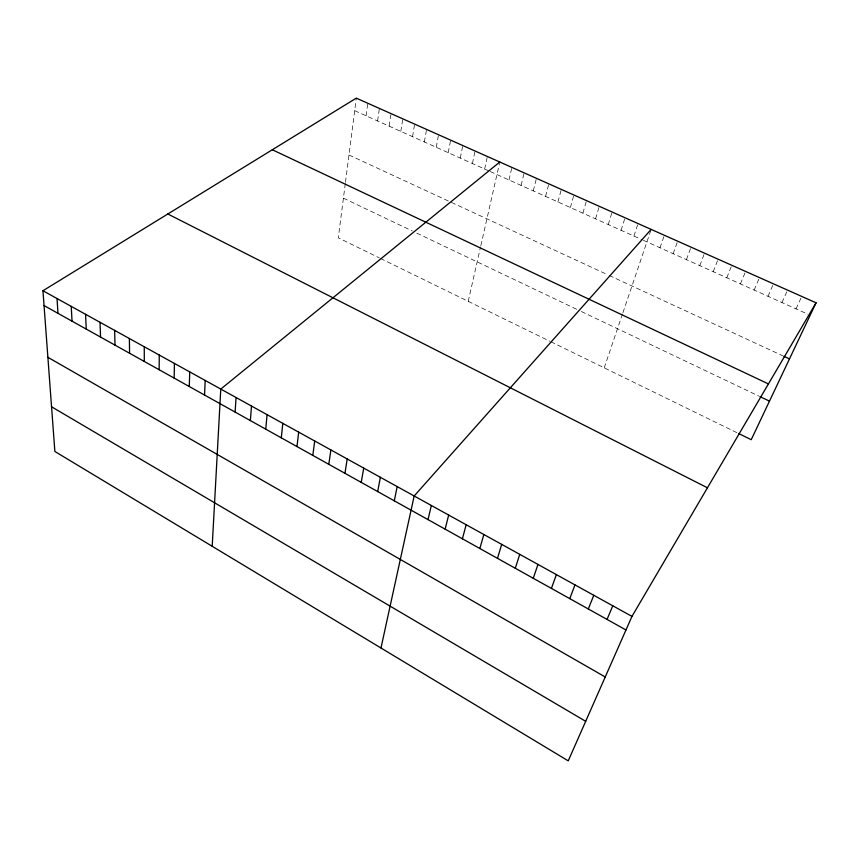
<?xml version="1.0" encoding="UTF-8"?>
<svg xmlns="http://www.w3.org/2000/svg" width="859" height="859" viewBox="0 0 859 859"><rect width="100%" height="100%" fill="white"/><g stroke="black" fill="none" stroke-linecap="round" stroke-linejoin="round"><path stroke-width="0.64" stroke-dasharray="4.29 3.22" d="M345.297 183.536L338.306 237.836L379.345 257.893M345.468 182.205L356.292 98.141M366.095 115.804L367.802 103.263M377.595 120.958L379.399 108.417M389.159 126.155L391.06 113.613M400.809 131.395L402.817 118.843M412.545 136.656L414.639 124.115M424.357 141.96L426.558 129.419M436.243 147.297L438.552 134.756M448.215 152.677L450.631 140.135M460.274 158.088L462.786 145.547M472.407 163.543L475.038 150.991M484.637 169.03L487.364 156.488M468.219 301.337L480.557 246.909M480.836 245.663L499.508 163.264M508.979 179.96L511.932 167.419M521.091 185.404L524.151 172.852M533.278 190.881L536.456 178.339M545.562 196.389L548.847 183.847M557.921 201.94L561.324 189.41M570.376 207.534L573.887 195.004M582.907 213.161L586.536 200.63M595.534 218.83L599.281 206.3M608.247 224.543L612.113 212.012M621.046 230.287L625.041 217.767M633.931 236.075L638.054 223.555M604.231 367.835L622.528 313.879M622.947 312.633L650.735 230.642M659.991 247.779L664.361 235.269M673.155 253.684L677.654 241.186M686.416 259.643L691.044 247.145M699.774 265.635L704.53 253.158M713.228 271.68L718.113 259.203M726.778 277.768L731.804 265.291M740.426 283.889L745.591 271.433M754.17 290.063L759.474 277.607M768.021 296.28L773.465 283.835M781.969 302.551L787.553 290.106M796.014 308.853L801.748 296.43M354.681 110.671L489.115 171.038M490.231 171.542L642.199 239.779M643.38 240.316L807.814 314.158M348.969 154.996L449.053 201.317M451.383 202.402L606.969 274.418M609.235 275.471L782.667 355.744M343.417 198.161L412.341 230.996M416.819 233.133L577.806 309.82M581.371 311.527L758.722 396.02M380.526 258.473L549.728 341.195M550.877 341.753L737.376 432.925"/><path stroke-width="1.29" d="M159.151 369.735L159.269 355.057M174.152 378.089L174.431 363.443M189.281 386.529L189.732 371.904M204.56 395.043L205.183 380.44M212.194 546.281L220.784 389.073L499.788 162.018M235.098 412.073L236.075 397.524M250.356 420.577L251.504 406.049M265.753 429.156L267.074 414.661M281.29 437.822L282.804 423.358M296.978 446.562L298.674 432.131M312.816 455.399L314.695 440.989M328.804 464.311L330.876 449.933M344.942 473.309L347.219 458.964M361.242 482.393L363.711 468.091M377.692 491.563L380.365 477.293M394.302 500.818L397.191 486.602M380.977 647.997L414.178 495.987L651.154 229.396M428.018 519.62L431.336 505.479M445.134 529.155L448.666 515.056M462.41 538.786L466.169 524.731M479.859 548.514L483.842 534.502M497.479 558.339L501.699 544.381M515.282 568.261L519.738 554.356M533.267 578.29L537.97 564.427M551.424 588.415L556.374 574.607M569.775 598.648L574.982 584.893M588.318 608.977L593.773 595.287M607.045 619.425L612.768 605.788M816.05 302.798L631.956 616.397L568.239 760.859L54.869 451.469L42.95 290.75L356.292 98.141L816.05 302.798L751.228 439.69L738.525 433.484M783.805 356.27L789.485 358.901M272.324 149.756L768.429 383.919M759.914 396.59L769.481 401.142M167.827 213.988L707.451 487.794M42.95 290.75L631.956 616.397M44.045 305.568L625.975 629.969M47.889 357.301L605.241 676.978M51.561 406.779L585.688 721.313M57.027 298.524L57.983 313.331M71.233 306.384L72.038 321.169M85.567 314.308L86.233 329.072M100.031 322.308L100.546 337.061M114.634 330.382L114.999 345.114M129.376 338.532L129.58 353.242M144.258 346.757L144.301 361.446"/></g></svg>
